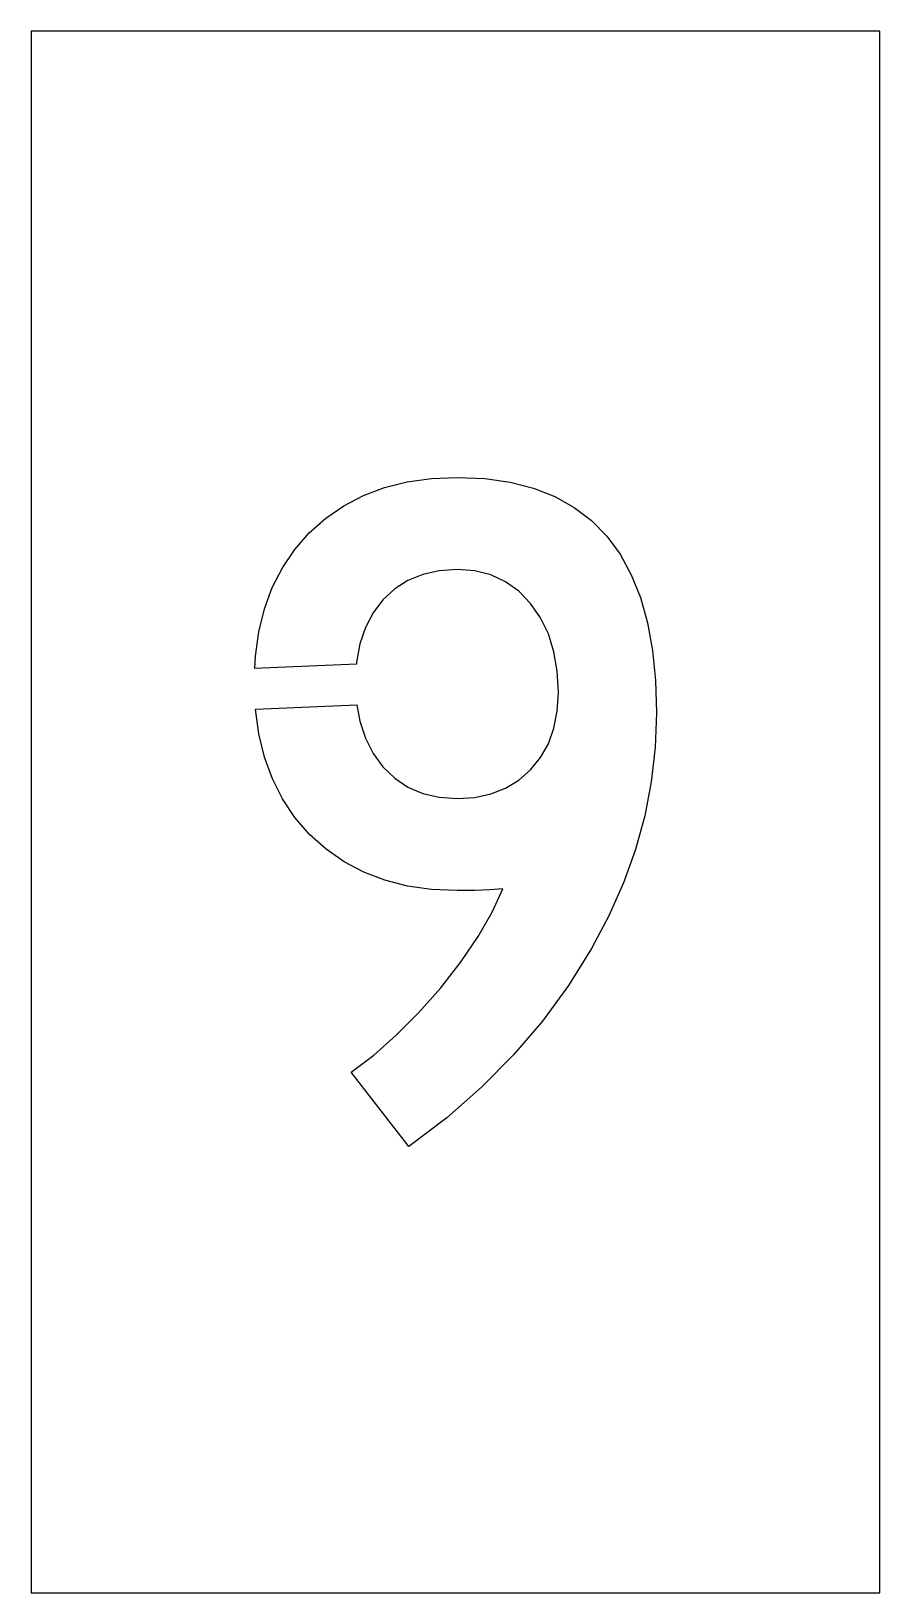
# Model space of a CAD drawing. Header units: inches. Extents: x 0 to 3.8, y 0 to 7.
import ezdxf

# ---------------------------------------------------------------- set-up
doc = ezdxf.new("R2010")
doc.units = ezdxf.units.IN
doc.header["$MEASUREMENT"] = 0
doc.layers.add('CUT', color=1, linetype='Continuous')

msp = doc.modelspace()

# ---------------------------------------------------------------- linework, layer by layer
at = {"layer": 'CUT'}
for points in [[(0, 0), (3.8026, 0), (3.8026, 7), (0, 7)], [(2.7491, 3.4827), (2.7075, 3.3318), (2.654, 3.1824), (2.5886, 3.0344), (2.5113, 2.8879), (2.4077, 2.7215), (2.2909, 2.5624), (2.161, 2.4108), (2.018, 2.2665), (1.8618, 2.1295), (1.6926, 2), (1.4337, 2.3333), (1.5352, 2.4101), (1.6359, 2.4989), (1.7358, 2.5996), (1.835, 2.7124), (1.9264, 2.8292), (2.0032, 2.9421), (2.0655, 3.0512), (2.1133, 3.1563), (2.0561, 3.1514), (1.9881, 3.1485), (1.9094, 3.1475), (1.7944, 3.1526), (1.6863, 3.1681), (1.5849, 3.1938), (1.4904, 3.2298), (1.4026, 3.2762), (1.3217, 3.3328), (1.2476, 3.3997), (1.1819, 3.4754), (1.1263, 3.5584), (1.0808, 3.6487), (1.0455, 3.7462), (1.0202, 3.8511), (1.0053, 3.9613), (1.4598, 3.9806), (1.4728, 3.907), (1.4973, 3.8309), (1.5318, 3.7626), (1.5761, 3.7021), (1.6287, 3.6511), (1.6884, 3.6114), (1.7551, 3.5831), (1.8287, 3.5661), (1.9094, 3.5605), (1.9878, 3.5656), (2.0598, 3.581), (2.1255, 3.6067), (2.1849, 3.6426), (2.2379, 3.6888), (2.2827, 3.7437), (2.3176, 3.8058), (2.3425, 3.8752), (2.3575, 3.9517), (2.3625, 4.0354), (2.3575, 4.1307), (2.3425, 4.2183), (2.3176, 4.2982), (2.2827, 4.3705), (2.2379, 4.4351), (2.1849, 4.4898), (2.1255, 4.5323), (2.0598, 4.5627), (1.9878, 4.5809), (1.9094, 4.587), (1.8287, 4.5816), (1.7551, 4.5653), (1.6884, 4.5382), (1.6287, 4.5002), (1.5761, 4.4513), (1.5318, 4.3932), (1.4973, 4.3272), (1.4728, 4.2535), (1.458, 4.1719), (1.4575, 4.1622), (1.0026, 4.1429), (1.005, 4.1988), (1.0201, 4.3081), (1.0452, 4.4105), (1.0803, 4.5059), (1.1255, 4.5945), (1.1807, 4.6761), (1.246, 4.7507), (1.3197, 4.8169), (1.4005, 4.8728), (1.4883, 4.9186), (1.5831, 4.9542), (1.6848, 4.9797), (1.7936, 4.9949), (1.9094, 5), (2.0324, 4.9946), (2.1464, 4.9784), (2.2512, 4.9515), (2.3469, 4.9138), (2.4335, 4.8653), (2.5109, 4.806), (2.5793, 4.736), (2.6385, 4.6552), (2.6887, 4.5636), (2.7297, 4.4612), (2.7616, 4.3481), (2.7844, 4.2241), (2.798, 4.0894), (2.8026, 3.944), (2.7966, 3.7888), (2.7788, 3.635)]]:
    msp.add_lwpolyline(points, close=True, dxfattribs=at)

doc.saveas('drawing.dxf')
